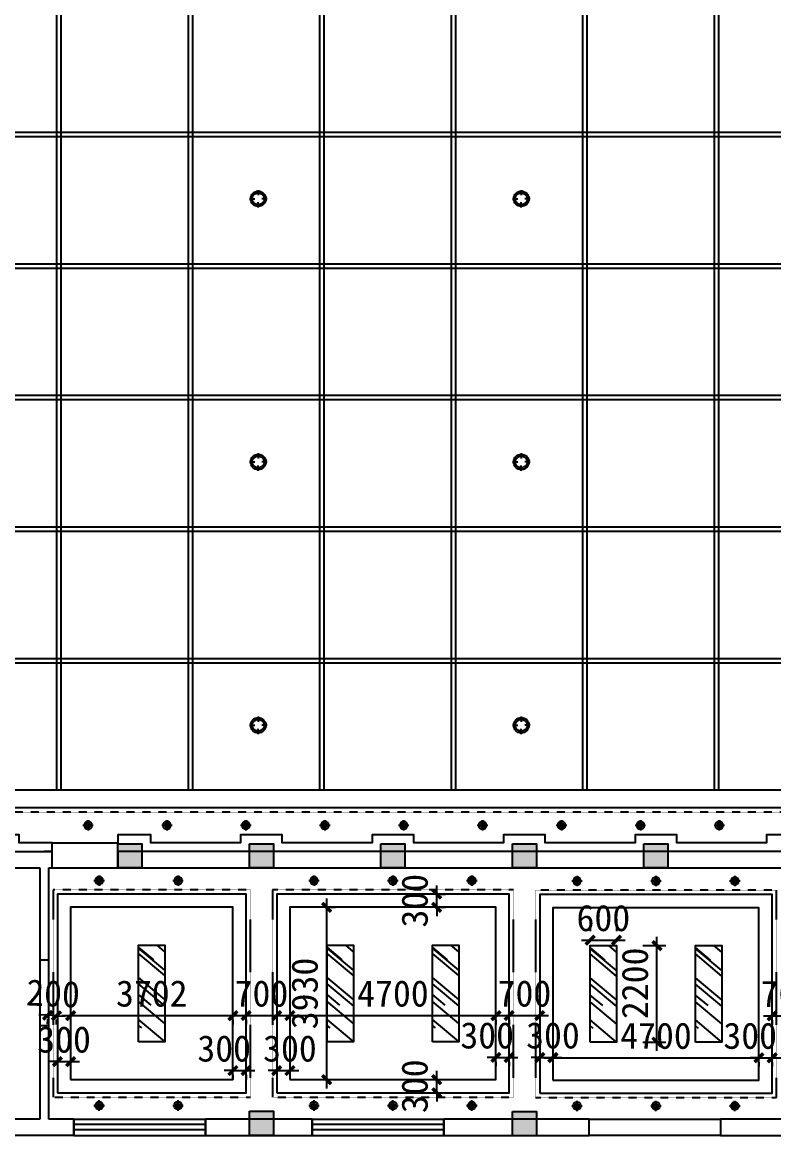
# Model space of a CAD drawing. Header units: millimetres. Extents: x -150677 to 588340, y -254013 to 149700.
# Drawn here: x 486922 to 504065, y -4609 to 20780 of the extents above; entities that cross this region are included whole.
import ezdxf

# ---------------------------------------------------------------- set-up
doc = ezdxf.new("R2010")
doc.units = ezdxf.units.MM
doc.header["$LTSCALE"] = 10
doc.header["$MEASUREMENT"] = 0
doc.linetypes.add('DASHED2', pattern=[0.375, 0.25, -0.125])
for name, color, linetype in [('1-Ba原始建筑墙体', 2, 'Continuous'), ('2-Ba顶面轮廓', 4, 'Continuous'), ('2-Ca墙面装饰', 8, 'Continuous'), ('4-Aa顶面灯具', 1, 'Continuous'), ('5-Aa原始建筑淡显填充', 251, 'Continuous'), ('6-Ab柱体', 6, 'Continuous'), ('6-Bb窗', 5, 'Continuous'), ('CEI_LIGHT', 30, 'Continuous')]:
    doc.layers.add(name, color=color, linetype=linetype)
doc.styles.get("Standard").update_dxf_attribs({"font": ''})
doc.styles.get('Standard').set_extended_font_data('SimSun')
doc.dimstyles.new('DIMN200', dxfattribs={"dimscale": 2, "dimtxt": 300, "dimasz": 100, "dimexe": 100, "dimexo": 300, "dimgap": 100, "dimtad": 1, "dimdec": 0, "dimtxsty": 'Standard', "dimblk": 'ARCHTICK', "dimcen": 2.5, "dimdle": 100, "dimclrd": 8, "dimclre": 8, "dimclrt": 96, "dimadec": 0, "dimazin": 0, "dimtfac": 1, "dimtdec": 0, "dimtmove": 0, "dimatfit": 3, "dimldrblk": 'DOT', "dimfxl": 100, "dimarcsym": 0})

# ---------------------------------------------------------------- blocks, each defined once
blk = doc.blocks.new('$WINLIB2D$00000001')
at = {"color": 0}
for points in [[(-0.5, 0.5), (-0.5, -0.5)], [(-0.5, 0.5), (0.5, 0.5)], [(0.5, -0.5), (0.5, 0.5)], [(0.5, 0.1667), (-0.5, 0.1667)], [(0.5, -0.1667), (-0.5, -0.1667)], [(-0.5, -0.5), (0.5, -0.5)]]:
    blk.add_lwpolyline(points, dxfattribs=at)
blk = doc.blocks.new('*U1092')
at = {"layer": 'CEI_LIGHT', "color": 252}
for points in [[(-120, 0), (120, 0)], [(0, 120), (0, -120)]]:
    blk.add_lwpolyline(points, dxfattribs=at)
at = {"layer": 'CEI_LIGHT'}
for radius in [90, 50]:
    blk.add_circle((0, 0), radius, dxfattribs=at)
blk = doc.blocks.new('*U1094')
at = {"layer": 'CEI_LIGHT', "color": 252}
for points in [[(-200, 0), (-80, 0)], [(0, 200), (0, 80)], [(200, 0), (80, 0)], [(0, -200), (0, -80)]]:
    blk.add_lwpolyline(points, dxfattribs=at)
at = {"layer": 'CEI_LIGHT'}
blk.add_ellipse((0, 0), major_axis=(175, 0), ratio=1, start_param=-0.000015, end_param=6.28317, dxfattribs=at)
at = {"layer": 'CEI_LIGHT', "color": 252}
blk.add_open_spline([(135, 0), (135, 5), (135, 10), (133, 24), (131, 33), (126, 49), (122, 58), (114, 73), (109, 80), (98, 93), (92, 100), (78, 111), (71, 115), (55, 124), (47, 127), (30, 132), (22, 134), (4, 135), (-5, 135), (-22, 133), (-31, 132), (-47, 127), (-55, 123), (-71, 115), (-78, 110), (-92, 99), (-98, 93), (-109, 80), (-114, 72), (-123, 57), (-126, 49), (-131, 32), (-133, 24), (-135, 6), (-135, -2), (-134, -20), (-132, -28), (-128, -45), (-124, -53), (-116, -69), (-112, -76), (-101, -90), (-95, -97), (-82, -108), (-74, -113), (-59, -122), (-51, -125), (-35, -131), (-26, -133), (-9, -135), (0, -135), (18, -134), (26, -133), (43, -128), (51, -125), (67, -118), (75, -113), (88, -102), (95, -96), (107, -83), (112, -76), (121, -61), (124, -53), (130, -37), (132, -28), (135, -13), (135, -7), (135, 0)], degree=3, knots=[-0.000015, -0.000015, -0.000015, -0.000015, 0.115463, 0.115463, 0.309718, 0.309718, 0.503974, 0.503974, 0.698229, 0.698229, 0.892484, 0.892484, 1.086739, 1.086739, 1.280995, 1.280995, 1.47525, 1.47525, 1.669505, 1.669505, 1.86376, 1.86376, 2.058016, 2.058016, 2.252271, 2.252271, 2.446526, 2.446526, 2.640781, 2.640781, 2.835037, 2.835037, 3.029292, 3.029292, 3.223547, 3.223547, 3.417802, 3.417802, 3.612058, 3.612058, 3.806313, 3.806313, 4.000568, 4.000568, 4.194823, 4.194823, 4.389079, 4.389079, 4.583334, 4.583334, 4.777589, 4.777589, 4.971844, 4.971844, 5.166099, 5.166099, 5.360355, 5.360355, 5.55461, 5.55461, 5.748865, 5.748865, 5.94312, 5.94312, 6.137376, 6.137376, 6.28317, 6.28317, 6.28317, 6.28317], dxfattribs=at)
blk = doc.blocks.new('_ArchTick')
at = {"color": 0, "linetype": 'ByBlock', "const_width": 0.4}
blk.add_lwpolyline([(-0.5, -0.5), (0.5, 0.5)], dxfattribs=at)
blk = doc.blocks.new('*D1435')
at = {"layer": '2-Ba顶面轮廓', "color": 8, "lineweight": -2, "transparency": 16777216}
for p, q in [((487502, -1863), (487302, -1854)), ((487498, -1950), (487493, -2063)), ((487702, -1872), (487502, -1863)), ((487698, -1959), (487693, -2072)), ((487702, -1872), (487902, -1881))]:
    blk.add_line(p, q, dxfattribs=at)
at = {"layer": 'Defpoints', "color": 0, "transparency": 16777216}
for p in [(487525, -1351), (487725, -1360), (487502, -1863)]:
    blk.add_point(p, dxfattribs=at)
at = {"layer": '2-Ba顶面轮廓', "color": 8, "lineweight": -2, "transparency": 16777216, "xscale": 200, "yscale": 200, "zscale": 200}
for p, rotation in [((487502, -1863), 357.4234281697312), ((487702, -1872), 177.4234281697312)]:
    blk.add_blockref('_ArchTick', p, dxfattribs=dict(at, rotation=rotation))
at = {"layer": '2-Ba顶面轮廓', "color": 96, "transparency": 16777216, "insert": (487625, -1368), "char_height": 600, "attachment_point": 5, "rotation": 357.4234}
blk.add_mtext('200', dxfattribs=at)
blk = doc.blocks.new('_DOT')
at = {"color": 0, "linetype": 'ByBlock'}
blk.add_line((-0.35, 0), (-1, 0), dxfattribs=at)
at = {"color": 0, "linetype": 'ByBlock', "const_width": 0.35}
blk.add_lwpolyline([(-0.175, 0, 1), (0.175, 0, 1)], format="xyb", close=True, dxfattribs=at)
blk = doc.blocks.new('*D1395')
at = {"layer": '2-Ba顶面轮廓', "color": 8, "lineweight": -2, "transparency": 16777216}
for p, q in [((487725, -2918), (487525, -2918)), ((487725, -2918), (488025, -2918)), ((487725, -3009), (487725, -3118)), ((488025, -2918), (488225, -2918)), ((488025, -3009), (488025, -3118))]:
    blk.add_line(p, q, dxfattribs=at)
at = {"layer": 'Defpoints', "color": 0, "transparency": 16777216}
for p in [(487725, -2409), (488025, -2409), (488025, -2918)]:
    blk.add_point(p, dxfattribs=at)
at = {"layer": '2-Ba顶面轮廓', "color": 8, "lineweight": -2, "transparency": 16777216, "xscale": 200, "yscale": 200, "zscale": 200}
blk.add_blockref('_ArchTick', (487725, -2918), dxfattribs=at)
at = {"layer": '2-Ba顶面轮廓', "color": 8, "lineweight": -2, "transparency": 16777216, "xscale": 200, "yscale": 200, "zscale": 200, "rotation": 180}
blk.add_blockref('_ArchTick', (488025, -2918), dxfattribs=at)
at = {"layer": '2-Ba顶面轮廓', "color": 96, "transparency": 16777216, "insert": (487875, -2418), "char_height": 600, "attachment_point": 5}
blk.add_mtext('300', dxfattribs=at)
blk = doc.blocks.new('*D1436')
at = {"layer": '2-Ba顶面轮廓', "color": 8, "lineweight": -2, "transparency": 16777216}
for p, q in [((487825, -1869), (491928, -1869)), ((488025, -1965), (488025, -2069)), ((491728, -1965), (491728, -2069))]:
    blk.add_line(p, q, dxfattribs=at)
at = {"layer": 'Defpoints', "color": 0, "transparency": 16777216}
for p in [(488025, -1365), (491728, -1365), (491728, -1869)]:
    blk.add_point(p, dxfattribs=at)
at = {"layer": '2-Ba顶面轮廓', "color": 8, "lineweight": -2, "transparency": 16777216, "xscale": 200, "yscale": 200, "zscale": 200, "rotation": 180}
blk.add_blockref('_ArchTick', (488025, -1869), dxfattribs=at)
at = {"layer": '2-Ba顶面轮廓', "color": 8, "lineweight": -2, "transparency": 16777216, "xscale": 200, "yscale": 200, "zscale": 200}
blk.add_blockref('_ArchTick', (491728, -1869), dxfattribs=at)
at = {"layer": '2-Ba顶面轮廓', "color": 96, "transparency": 16777216, "insert": (489876, -1369), "char_height": 600, "attachment_point": 5}
blk.add_mtext('3702', dxfattribs=at)
blk = doc.blocks.new('*D1396')
at = {"layer": '2-Ba顶面轮廓', "color": 8, "lineweight": -2, "transparency": 16777216}
for p, q in [((491728, -3123), (491528, -3123)), ((491728, -3123), (492028, -3123)), ((491728, -3220), (491728, -3323)), ((492028, -3123), (492228, -3123)), ((492028, -3220), (492028, -3323))]:
    blk.add_line(p, q, dxfattribs=at)
at = {"layer": 'Defpoints', "color": 0, "transparency": 16777216}
for p in [(491728, -2620), (492028, -2620), (492028, -3123)]:
    blk.add_point(p, dxfattribs=at)
at = {"layer": '2-Ba顶面轮廓', "color": 8, "lineweight": -2, "transparency": 16777216, "xscale": 200, "yscale": 200, "zscale": 200}
blk.add_blockref('_ArchTick', (491728, -3123), dxfattribs=at)
at = {"layer": '2-Ba顶面轮廓', "color": 8, "lineweight": -2, "transparency": 16777216, "xscale": 200, "yscale": 200, "zscale": 200, "rotation": 180}
blk.add_blockref('_ArchTick', (492028, -3123), dxfattribs=at)
at = {"layer": '2-Ba顶面轮廓', "color": 96, "transparency": 16777216, "insert": (491528, -2623), "char_height": 600, "attachment_point": 5}
blk.add_mtext('300', dxfattribs=at)
blk = doc.blocks.new('*D1437')
at = {"layer": '2-Ba顶面轮廓', "color": 8, "lineweight": -2, "transparency": 16777216}
for p, q in [((491828, -1869), (492928, -1869)), ((492028, -1965), (492028, -2069)), ((492728, -1965), (492728, -2069))]:
    blk.add_line(p, q, dxfattribs=at)
at = {"layer": 'Defpoints', "color": 0, "transparency": 16777216}
for p in [(492028, -1365), (492728, -1365), (492728, -1869)]:
    blk.add_point(p, dxfattribs=at)
at = {"layer": '2-Ba顶面轮廓', "color": 8, "lineweight": -2, "transparency": 16777216, "xscale": 200, "yscale": 200, "zscale": 200, "rotation": 180}
blk.add_blockref('_ArchTick', (492028, -1869), dxfattribs=at)
at = {"layer": '2-Ba顶面轮廓', "color": 8, "lineweight": -2, "transparency": 16777216, "xscale": 200, "yscale": 200, "zscale": 200}
blk.add_blockref('_ArchTick', (492728, -1869), dxfattribs=at)
at = {"layer": '2-Ba顶面轮廓', "color": 96, "transparency": 16777216, "insert": (492378, -1369), "char_height": 600, "attachment_point": 5}
blk.add_mtext('700', dxfattribs=at)
blk = doc.blocks.new('*D1397')
at = {"layer": '2-Ba顶面轮廓', "color": 8, "lineweight": -2, "transparency": 16777216}
for p, q in [((492728, -3123), (492528, -3123)), ((492728, -3123), (493028, -3123)), ((492728, -3220), (492728, -3323)), ((493028, -3123), (493228, -3123)), ((493028, -3220), (493028, -3323))]:
    blk.add_line(p, q, dxfattribs=at)
at = {"layer": 'Defpoints', "color": 0, "transparency": 16777216}
for p in [(492728, -2620), (493028, -2620), (493028, -3123)]:
    blk.add_point(p, dxfattribs=at)
at = {"layer": '2-Ba顶面轮廓', "color": 8, "lineweight": -2, "transparency": 16777216, "xscale": 200, "yscale": 200, "zscale": 200}
blk.add_blockref('_ArchTick', (492728, -3123), dxfattribs=at)
at = {"layer": '2-Ba顶面轮廓', "color": 8, "lineweight": -2, "transparency": 16777216, "xscale": 200, "yscale": 200, "zscale": 200, "rotation": 180}
blk.add_blockref('_ArchTick', (493028, -3123), dxfattribs=at)
at = {"layer": '2-Ba顶面轮廓', "color": 96, "transparency": 16777216, "insert": (493028, -2623), "char_height": 600, "attachment_point": 5}
blk.add_mtext('300', dxfattribs=at)
blk = doc.blocks.new('*D1438')
at = {"layer": '2-Ba顶面轮廓', "color": 8, "lineweight": -2, "transparency": 16777216}
for p, q in [((492828, -1869), (497928, -1869)), ((493028, -1965), (493028, -2069)), ((497728, -1965), (497728, -2069))]:
    blk.add_line(p, q, dxfattribs=at)
at = {"layer": 'Defpoints', "color": 0, "transparency": 16777216}
for p in [(493028, -1365), (497728, -1365), (497728, -1869)]:
    blk.add_point(p, dxfattribs=at)
at = {"layer": '2-Ba顶面轮廓', "color": 8, "lineweight": -2, "transparency": 16777216, "xscale": 200, "yscale": 200, "zscale": 200, "rotation": 180}
blk.add_blockref('_ArchTick', (493028, -1869), dxfattribs=at)
at = {"layer": '2-Ba顶面轮廓', "color": 8, "lineweight": -2, "transparency": 16777216, "xscale": 200, "yscale": 200, "zscale": 200}
blk.add_blockref('_ArchTick', (497728, -1869), dxfattribs=at)
at = {"layer": '2-Ba顶面轮廓', "color": 96, "transparency": 16777216, "insert": (495378, -1369), "char_height": 600, "attachment_point": 5}
blk.add_mtext('4700', dxfattribs=at)
blk = doc.blocks.new('*D1439')
at = {"layer": '2-Ba顶面轮廓', "color": 8, "lineweight": -2, "transparency": 16777216}
for p, q in [((501401, -2674), (501401, -74)), ((501078, -274), (501601, -274)), ((501078, -2474), (501601, -2474))]:
    blk.add_line(p, q, dxfattribs=at)
at = {"layer": 'Defpoints', "color": 0, "transparency": 16777216}
for p in [(500478, -274), (501401, -274), (500478, -2474)]:
    blk.add_point(p, dxfattribs=at)
at = {"layer": '2-Ba顶面轮廓', "color": 8, "lineweight": -2, "transparency": 16777216, "xscale": 200, "yscale": 200, "zscale": 200}
for p, rotation in [((501401, -274), 90), ((501401, -2474), 270)]:
    blk.add_blockref('_ArchTick', p, dxfattribs=dict(at, rotation=rotation))
at = {"layer": '2-Ba顶面轮廓', "color": 96, "transparency": 16777216, "insert": (500901, -1134), "char_height": 600, "attachment_point": 5, "rotation": 90}
blk.add_mtext('2200', dxfattribs=at)
blk = doc.blocks.new('*D1440')
at = {"layer": '2-Ba顶面轮廓', "color": 8, "lineweight": -2, "transparency": 16777216}
for p, q in [((499878, 326), (499878, 52)), ((500478, 326), (500478, 52)), ((499678, -148), (500678, -148))]:
    blk.add_line(p, q, dxfattribs=at)
at = {"layer": 'Defpoints', "color": 0, "transparency": 16777216}
for p in [(500478, -148), (499878, -274), (500478, -274)]:
    blk.add_point(p, dxfattribs=at)
at = {"layer": '2-Ba顶面轮廓', "color": 8, "lineweight": -2, "transparency": 16777216, "xscale": 200, "yscale": 200, "zscale": 200, "rotation": 180}
blk.add_blockref('_ArchTick', (499878, -148), dxfattribs=at)
at = {"layer": '2-Ba顶面轮廓', "color": 8, "lineweight": -2, "transparency": 16777216, "xscale": 200, "yscale": 200, "zscale": 200}
blk.add_blockref('_ArchTick', (500478, -148), dxfattribs=at)
at = {"layer": '2-Ba顶面轮廓', "color": 96, "transparency": 16777216, "insert": (500178, 352), "char_height": 600, "attachment_point": 5}
blk.add_mtext('600', dxfattribs=at)
blk = doc.blocks.new('*D1398')
at = {"layer": '2-Ba顶面轮廓', "color": 8, "lineweight": -2, "transparency": 16777216}
for p, q in [((497728, -2824), (497528, -2824)), ((497728, -2824), (498028, -2824)), ((497728, -2920), (497728, -3024)), ((498028, -2824), (498228, -2824)), ((498028, -2920), (498028, -3024))]:
    blk.add_line(p, q, dxfattribs=at)
at = {"layer": 'Defpoints', "color": 0, "transparency": 16777216}
for p in [(497728, -2320), (498028, -2320), (498028, -2824)]:
    blk.add_point(p, dxfattribs=at)
at = {"layer": '2-Ba顶面轮廓', "color": 8, "lineweight": -2, "transparency": 16777216, "xscale": 200, "yscale": 200, "zscale": 200}
blk.add_blockref('_ArchTick', (497728, -2824), dxfattribs=at)
at = {"layer": '2-Ba顶面轮廓', "color": 8, "lineweight": -2, "transparency": 16777216, "xscale": 200, "yscale": 200, "zscale": 200, "rotation": 180}
blk.add_blockref('_ArchTick', (498028, -2824), dxfattribs=at)
at = {"layer": '2-Ba顶面轮廓', "color": 96, "transparency": 16777216, "insert": (497528, -2324), "char_height": 600, "attachment_point": 5}
blk.add_mtext('300', dxfattribs=at)
blk = doc.blocks.new('*D1399')
at = {"layer": '2-Ba顶面轮廓', "color": 8, "lineweight": -2, "transparency": 16777216}
for p, q in [((497828, -1869), (498928, -1869)), ((498028, -1965), (498028, -2069)), ((498728, -1965), (498728, -2069))]:
    blk.add_line(p, q, dxfattribs=at)
at = {"layer": 'Defpoints', "color": 0, "transparency": 16777216}
for p in [(498028, -1365), (498728, -1365), (498728, -1869)]:
    blk.add_point(p, dxfattribs=at)
at = {"layer": '2-Ba顶面轮廓', "color": 8, "lineweight": -2, "transparency": 16777216, "xscale": 200, "yscale": 200, "zscale": 200, "rotation": 180}
blk.add_blockref('_ArchTick', (498028, -1869), dxfattribs=at)
at = {"layer": '2-Ba顶面轮廓', "color": 8, "lineweight": -2, "transparency": 16777216, "xscale": 200, "yscale": 200, "zscale": 200}
blk.add_blockref('_ArchTick', (498728, -1869), dxfattribs=at)
at = {"layer": '2-Ba顶面轮廓', "color": 96, "transparency": 16777216, "insert": (498378, -1369), "char_height": 600, "attachment_point": 5}
blk.add_mtext('700', dxfattribs=at)
blk = doc.blocks.new('*D1400')
at = {"layer": '2-Ba顶面轮廓', "color": 8, "lineweight": -2, "transparency": 16777216}
for p, q in [((498728, -2824), (498528, -2824)), ((498728, -2824), (499028, -2824)), ((498728, -2920), (498728, -3024)), ((499028, -2824), (499228, -2824)), ((499028, -2920), (499028, -3024))]:
    blk.add_line(p, q, dxfattribs=at)
at = {"layer": 'Defpoints', "color": 0, "transparency": 16777216}
for p in [(498728, -2320), (499028, -2320), (499028, -2824)]:
    blk.add_point(p, dxfattribs=at)
at = {"layer": '2-Ba顶面轮廓', "color": 8, "lineweight": -2, "transparency": 16777216, "xscale": 200, "yscale": 200, "zscale": 200}
blk.add_blockref('_ArchTick', (498728, -2824), dxfattribs=at)
at = {"layer": '2-Ba顶面轮廓', "color": 8, "lineweight": -2, "transparency": 16777216, "xscale": 200, "yscale": 200, "zscale": 200, "rotation": 180}
blk.add_blockref('_ArchTick', (499028, -2824), dxfattribs=at)
at = {"layer": '2-Ba顶面轮廓', "color": 96, "transparency": 16777216, "insert": (499028, -2324), "char_height": 600, "attachment_point": 5}
blk.add_mtext('300', dxfattribs=at)
blk = doc.blocks.new('*D1401')
at = {"layer": '2-Ba顶面轮廓', "color": 8, "lineweight": -2, "transparency": 16777216}
for p, q in [((498828, -2832), (503928, -2832)), ((499028, -2929), (499028, -3032)), ((503728, -2929), (503728, -3032))]:
    blk.add_line(p, q, dxfattribs=at)
at = {"layer": 'Defpoints', "color": 0, "transparency": 16777216}
for p in [(499028, -2329), (503728, -2329), (503728, -2832)]:
    blk.add_point(p, dxfattribs=at)
at = {"layer": '2-Ba顶面轮廓', "color": 8, "lineweight": -2, "transparency": 16777216, "xscale": 200, "yscale": 200, "zscale": 200, "rotation": 180}
blk.add_blockref('_ArchTick', (499028, -2832), dxfattribs=at)
at = {"layer": '2-Ba顶面轮廓', "color": 8, "lineweight": -2, "transparency": 16777216, "xscale": 200, "yscale": 200, "zscale": 200}
blk.add_blockref('_ArchTick', (503728, -2832), dxfattribs=at)
at = {"layer": '2-Ba顶面轮廓', "color": 96, "transparency": 16777216, "insert": (501378, -2332), "char_height": 600, "attachment_point": 5}
blk.add_mtext('4700', dxfattribs=at)
blk = doc.blocks.new('*D1402')
at = {"layer": '2-Ba顶面轮廓', "color": 8, "lineweight": -2, "transparency": 16777216}
for p, q in [((503728, -2832), (503528, -2832)), ((503728, -2832), (504028, -2832)), ((503728, -2929), (503728, -3032)), ((504028, -2832), (504228, -2832)), ((504028, -2929), (504028, -3032))]:
    blk.add_line(p, q, dxfattribs=at)
at = {"layer": 'Defpoints', "color": 0, "transparency": 16777216}
for p in [(503728, -2329), (504028, -2329), (504028, -2832)]:
    blk.add_point(p, dxfattribs=at)
at = {"layer": '2-Ba顶面轮廓', "color": 8, "lineweight": -2, "transparency": 16777216, "xscale": 200, "yscale": 200, "zscale": 200}
blk.add_blockref('_ArchTick', (503728, -2832), dxfattribs=at)
at = {"layer": '2-Ba顶面轮廓', "color": 8, "lineweight": -2, "transparency": 16777216, "xscale": 200, "yscale": 200, "zscale": 200, "rotation": 180}
blk.add_blockref('_ArchTick', (504028, -2832), dxfattribs=at)
at = {"layer": '2-Ba顶面轮廓', "color": 96, "transparency": 16777216, "insert": (503528, -2332), "char_height": 600, "attachment_point": 5}
blk.add_mtext('300', dxfattribs=at)
blk = doc.blocks.new('*D1403')
at = {"layer": '2-Ba顶面轮廓', "color": 8, "lineweight": -2, "transparency": 16777216}
for p, q in [((503828, -1877), (504928, -1877)), ((504028, -1974), (504028, -2077)), ((504728, -1974), (504728, -2077))]:
    blk.add_line(p, q, dxfattribs=at)
at = {"layer": 'Defpoints', "color": 0, "transparency": 16777216}
for p in [(504028, -1374), (504728, -1374), (504728, -1877)]:
    blk.add_point(p, dxfattribs=at)
at = {"layer": '2-Ba顶面轮廓', "color": 8, "lineweight": -2, "transparency": 16777216, "xscale": 200, "yscale": 200, "zscale": 200, "rotation": 180}
blk.add_blockref('_ArchTick', (504028, -1877), dxfattribs=at)
at = {"layer": '2-Ba顶面轮廓', "color": 8, "lineweight": -2, "transparency": 16777216, "xscale": 200, "yscale": 200, "zscale": 200}
blk.add_blockref('_ArchTick', (504728, -1877), dxfattribs=at)
at = {"layer": '2-Ba顶面轮廓', "color": 96, "transparency": 16777216, "insert": (504378, -1377), "char_height": 600, "attachment_point": 5}
blk.add_mtext('700', dxfattribs=at)
blk = doc.blocks.new('*D1415')
at = {"layer": '2-Ba顶面轮廓', "color": 8, "lineweight": -2, "transparency": 16777216}
for p, q in [((496376, -3330), (496376, -3130)), ((496376, -3630), (496376, -3330)), ((496476, -3330), (496576, -3330)), ((496376, -3630), (496376, -3830)), ((496476, -3630), (496576, -3630))]:
    blk.add_line(p, q, dxfattribs=at)
at = {"layer": 'Defpoints', "color": 0, "transparency": 16777216}
for p in [(495876, -3330), (496376, -3330), (495876, -3630)]:
    blk.add_point(p, dxfattribs=at)
at = {"layer": '2-Ba顶面轮廓', "color": 8, "lineweight": -2, "transparency": 16777216, "xscale": 200, "yscale": 200, "zscale": 200}
for p, rotation in [((496376, -3330), 270), ((496376, -3630), 90)]:
    blk.add_blockref('_ArchTick', p, dxfattribs=dict(at, rotation=rotation))
at = {"layer": '2-Ba顶面轮廓', "color": 96, "transparency": 16777216, "insert": (495876, -3480), "char_height": 600, "attachment_point": 5, "rotation": 90}
blk.add_mtext('300', dxfattribs=at)
blk = doc.blocks.new('*D1416')
at = {"layer": '2-Ba顶面轮廓', "color": 8, "lineweight": -2, "transparency": 16777216}
for p, q in [((493867, -3530), (493867, 800)), ((493967, 600), (494067, 600)), ((493967, -3330), (494067, -3330))]:
    blk.add_line(p, q, dxfattribs=at)
at = {"layer": 'Defpoints', "color": 0, "transparency": 16777216}
for p in [(493367, 600), (493867, 600), (493367, -3330)]:
    blk.add_point(p, dxfattribs=at)
at = {"layer": '2-Ba顶面轮廓', "color": 8, "lineweight": -2, "transparency": 16777216, "xscale": 200, "yscale": 200, "zscale": 200}
for p, rotation in [((493867, 600), 90), ((493867, -3330), 270)]:
    blk.add_blockref('_ArchTick', p, dxfattribs=dict(at, rotation=rotation))
at = {"layer": '2-Ba顶面轮廓', "color": 96, "transparency": 16777216, "insert": (493367, -1365), "char_height": 600, "attachment_point": 5, "rotation": 90}
blk.add_mtext('3930', dxfattribs=at)
blk = doc.blocks.new('*D1417')
at = {"layer": '2-Ba顶面轮廓', "color": 8, "lineweight": -2, "transparency": 16777216}
for p, q in [((496377, 900), (496377, 1100)), ((496377, 600), (496377, 900)), ((496477, 900), (496577, 900)), ((496377, 600), (496377, 400)), ((496477, 600), (496577, 600))]:
    blk.add_line(p, q, dxfattribs=at)
at = {"layer": 'Defpoints', "color": 0, "transparency": 16777216}
for p in [(495877, 900), (496377, 900), (495877, 600)]:
    blk.add_point(p, dxfattribs=at)
at = {"layer": '2-Ba顶面轮廓', "color": 8, "lineweight": -2, "transparency": 16777216, "xscale": 200, "yscale": 200, "zscale": 200}
for p, rotation in [((496377, 900), 270), ((496377, 600), 90)]:
    blk.add_blockref('_ArchTick', p, dxfattribs=dict(at, rotation=rotation))
at = {"layer": '2-Ba顶面轮廓', "color": 96, "transparency": 16777216, "insert": (495877, 750), "char_height": 600, "attachment_point": 5, "rotation": 90}
blk.add_mtext('300', dxfattribs=at)

msp = doc.modelspace()

# ---------------------------------------------------------------- hatches: boundary and pattern name
at = {"layer": '4-Aa顶面灯具'}
h = msp.add_hatch(dxfattribs=at)
h.set_pattern_fill('木材', color=256, scale=200, angle=90, style=0, double=1)
h.set_pattern_definition([(140, (490176.3, -2465.26), (-1452.73, 404.4), [9360, -1248, 3120, -624]), (140, (489864.3, -1635.3), (-55.45, -1036.86), [1872, -205.92, 3744, -468]), (140, (489645.9, -2153.26), (-2754.4, 1765.45), [4992, -873.6, 2496, -624])])
h.paths.add_polyline_path([(489576.3, -2465.3), (489576.3, -265.3), (490176.3, -265.3), (490176.3, -2465.3)])
h = msp.add_hatch(dxfattribs=at)
h.set_pattern_fill('木材', color=256, scale=200, angle=90, style=0, double=1)
h.set_pattern_definition([(140, (494477.5, -2465.26), (-1452.73, 404.4), [9360, -1248, 3120, -624]), (140, (494165.5, -1635.3), (-55.45, -1036.86), [1872, -205.92, 3744, -468]), (140, (493947.12, -2153.26), (-2754.4, 1765.45), [4992, -873.6, 2496, -624])])
h.paths.add_polyline_path([(493877.5, -2465.3), (493877.5, -265.3), (494477.5, -265.3), (494477.5, -2465.3)])
h = msp.add_hatch(dxfattribs=at)
h.set_pattern_fill('木材', color=256, scale=200, angle=90, style=0, double=1)
h.set_pattern_definition([(140, (496877.5, -2465.26), (-1452.73, 404.4), [9360, -1248, 3120, -624]), (140, (496565.5, -1635.3), (-55.45, -1036.86), [1872, -205.92, 3744, -468]), (140, (496347.12, -2153.26), (-2754.4, 1765.45), [4992, -873.6, 2496, -624])])
h.paths.add_polyline_path([(496277.5, -2465.3), (496277.5, -265.3), (496877.5, -265.3), (496877.5, -2465.3)])
h = msp.add_hatch(dxfattribs=at)
h.set_pattern_fill('木材', color=256, scale=200, angle=90, style=0, double=1)
h.set_pattern_definition([(140, (500477.5, -2473.96), (-1452.73, 404.4), [9360, -1248, 3120, -624]), (140, (500165.5, -1644.04), (-55.45, -1036.86), [1872, -205.92, 3744, -468]), (140, (499947.12, -2161.96), (-2754.4, 1765.45), [4992, -873.6, 2496, -624])])
h.paths.add_polyline_path([(499877.5, -2474), (499877.5, -274), (500477.5, -274), (500477.5, -2474)])
h = msp.add_hatch(dxfattribs=at)
h.set_pattern_fill('木材', color=256, scale=200, angle=90, style=0, double=1)
h.set_pattern_definition([(140, (502877.5, -2473.96), (-1452.73, 404.4), [9360, -1248, 3120, -624]), (140, (502565.5, -1644.04), (-55.45, -1036.86), [1872, -205.92, 3744, -468]), (140, (502347.12, -2161.96), (-2754.4, 1765.45), [4992, -873.6, 2496, -624])])
h.paths.add_polyline_path([(502277.5, -2474), (502277.5, -274), (502877.5, -274), (502877.5, -2474)])
at = {"layer": '5-Aa原始建筑淡显填充'}
for points in [[(489102.5, 2050), (489652.5, 2050), (489652.5, 1500), (489102.5, 1500)], [(492102.5, 2050), (492652.5, 2050), (492652.5, 1500), (492102.5, 1500)], [(495102.5, 2050), (495652.5, 2050), (495652.5, 1500), (495102.5, 1500)], [(498102.5, 2050), (498652.5, 2050), (498652.5, 1500), (498102.5, 1500)], [(501102.5, 2050), (501652.5, 2050), (501652.5, 1500), (501102.5, 1500)], [(492102.5, -4050), (492652.5, -4050), (492652.5, -4600), (492102.5, -4600)], [(498102.5, -4058.7), (498652.5, -4058.7), (498652.5, -4608.7), (498102.5, -4608.7)]]:
    msp.add_hatch(color=251, dxfattribs=at).paths.add_polyline_path(points)

# ---------------------------------------------------------------- linework, layer by layer
at = {"layer": '1-Ba原始建筑墙体'}
for p, q in [((479777.5, 1870), (487602.5, 1870)), ((487602.5, 1870), (487425.1, 1870)), ((487602.5, 1500), (487602.5, 1870)), ((519377.5, 1870), (489102.5, 1870)), ((489102.5, 1870), (489102.5, 1500)), ((485437.5, 1500), (487325.1, 1500)), ((487325.1, 1500), (487325.1, -601)), ((487525.1, -601), (487525.1, 1500)), ((487525.1, 1500), (487602.5, 1500)), ((489102.5, 1500), (519327.5, 1500)), ((487325.1, -601), (487525.1, -601)), ((487525.1, -2101), (487325.1, -2101)), ((487325.1, -2101), (487325.1, -4230)), ((487525.1, -4230), (487525.1, -2101)), ((487325.1, -4230), (485437.5, -4230)), ((488098.6, -4230), (487525.1, -4230)), ((488098.6, -4600), (488098.6, -4230)), ((493537.5, -4230), (491098.6, -4230)), ((491098.6, -4230), (491098.6, -4600)), ((493537.5, -4600), (493537.5, -4230)), ((499852.5, -4230), (496537.5, -4230)), ((496537.5, -4230), (496537.5, -4600)), ((499852.5, -4600), (499852.5, -4230)), ((505537.5, -4230), (502852.5, -4230)), ((502852.5, -4230), (502852.5, -4600)), ((488098.6, -4600), (485337.5, -4600)), ((491098.6, -4600), (493537.5, -4600)), ((496537.5, -4600), (499852.5, -4600)), ((502852.5, -4600), (505537.5, -4600))]:
    msp.add_line(p, q, dxfattribs=at)
at = {"layer": '2-Ba顶面轮廓', "color": 8}
for p, q in [((487712.5, 3270), (487712.5, 30230)), ((487812.5, 3270), (487812.5, 30230)), ((490712.5, 3270), (490712.5, 30230)), ((490812.5, 3270), (490812.5, 30230)), ((493712.5, 3270), (493712.5, 30230)), ((493812.5, 3270), (493812.5, 30230)), ((496712.5, 3270), (496712.5, 30230)), ((496812.5, 3270), (496812.5, 30230)), ((499712.5, 3270), (499712.5, 30230)), ((499812.5, 3270), (499812.5, 30230)), ((502712.5, 3270), (502712.5, 30230)), ((502812.5, 3270), (502812.5, 30230)), ((484827.5, 18275), (520817.5, 18275)), ((484827.5, 18175), (520817.5, 18175)), ((484827.5, 15275), (520817.5, 15275)), ((484827.5, 15175), (520817.5, 15175)), ((484827.5, 12275), (520817.5, 12275)), ((484827.5, 12175), (520817.5, 12175)), ((484827.5, 9275), (520817.5, 9275)), ((484827.5, 9175), (520817.5, 9175)), ((484827.5, 6275), (520817.5, 6275)), ((484827.5, 6175), (520817.5, 6175))]:
    msp.add_line(p, q, dxfattribs=at)
at = {"layer": '2-Ba顶面轮廓'}
for p, q in [((487602.5, 2070), (489102.5, 2070)), ((487602.5, 1500), (489102.5, 1500)), ((487325.1, -601), (487325.1, -2101)), ((487525.1, -2101), (487525.1, -601)), ((499852.5, -4230), (502852.5, -4230)), ((502852.5, -4600), (499852.5, -4600))]:
    msp.add_line(p, q, dxfattribs=at)
for points in [[(484427.5, 30630), (521217.5, 30630), (521217.5, 2870), (484427.5, 2870)], [(484827.5, 30230), (520817.5, 30230), (520817.5, 3270), (484827.5, 3270)], [(487725.1, -3630.3), (492027.5, -3630.3), (492027.5, 899.7), (487725.1, 899.7)], [(492727.5, -3630.3), (498027.5, -3630.3), (498027.5, 899.7), (492727.5, 899.7)], [(498727.5, -3639), (504027.5, -3639), (504027.5, 891), (498727.5, 891)], [(488025.1, -3330.3), (491727.5, -3330.3), (491727.5, 599.7), (488025.1, 599.7)], [(493027.5, -3330.3), (497727.5, -3330.3), (497727.5, 599.7), (493027.5, 599.7)], [(499027.5, -3339), (503727.5, -3339), (503727.5, 591), (499027.5, 591)], [(489576.3, -2465.3), (489576.3, -265.3), (490176.3, -265.3), (490176.3, -2465.3)], [(493877.5, -2465.3), (493877.5, -265.3), (494477.5, -265.3), (494477.5, -2465.3)], [(496277.5, -2465.3), (496277.5, -265.3), (496877.5, -265.3), (496877.5, -2465.3)], [(499877.5, -2474), (499877.5, -274), (500477.5, -274), (500477.5, -2474)], [(502277.5, -2474), (502277.5, -274), (502877.5, -274), (502877.5, -2474)]]:
    msp.add_lwpolyline(points, close=True, dxfattribs=at)
at = {"layer": '2-Ca墙面装饰'}
for p, q in [((487602.5, 1870), (487602.5, 2070)), ((489102.5, 1870), (489102.5, 2070))]:
    msp.add_line(p, q, dxfattribs=at)
for points in [[(487602.5, 2070), (486852.5, 2070), (486852.5, 2250), (485902.5, 2250), (485902.5, 2070), (483852.5, 2070), (483852.5, 2250), (483627.5, 2250)], [(504852.5, 2250), (503902.5, 2250), (503902.5, 2070), (501852.5, 2070), (501852.5, 2250), (500902.5, 2250), (500902.5, 2070), (498852.5, 2070), (498852.5, 2250), (497902.5, 2250), (497902.5, 2070), (495852.5, 2070), (495852.5, 2250), (494902.5, 2250), (494902.5, 2070), (492852.5, 2070), (492852.5, 2250), (491902.5, 2250), (491902.5, 2070), (489852.5, 2070), (489852.5, 2250), (489102.5, 2250), (489102.5, 2070)]]:
    msp.add_lwpolyline(points, dxfattribs=at)
at = {"layer": '4-Aa顶面灯具', "linetype": 'DASHED2', "ltscale": 0.01}
for points in [[(484327.5, 30730), (521317.5, 30730), (521317.5, 2770), (484327.5, 2770)], [(487625.1, -3730.3), (492127.5, -3730.3), (492127.5, 999.7), (487625.1, 999.7)], [(492627.5, -3730.3), (498127.5, -3730.3), (498127.5, 999.7), (492627.5, 999.7)], [(498627.5, -3739), (504127.5, -3739), (504127.5, 991), (498627.5, 991)]]:
    msp.add_lwpolyline(points, close=True, dxfattribs=at)
at = {"layer": '6-Ab柱体'}
for points in [[(489102.5, 2050), (489652.5, 2050), (489652.5, 1500), (489102.5, 1500)], [(492102.5, 2050), (492652.5, 2050), (492652.5, 1500), (492102.5, 1500)], [(495102.5, 2050), (495652.5, 2050), (495652.5, 1500), (495102.5, 1500)], [(498102.5, 2050), (498652.5, 2050), (498652.5, 1500), (498102.5, 1500)], [(501102.5, 2050), (501652.5, 2050), (501652.5, 1500), (501102.5, 1500)], [(492102.5, -4050), (492652.5, -4050), (492652.5, -4600), (492102.5, -4600)], [(498102.5, -4058.7), (498652.5, -4058.7), (498652.5, -4608.7), (498102.5, -4608.7)]]:
    msp.add_lwpolyline(points, close=True, dxfattribs=at)

# ---------------------------------------------------------------- block references
at = {"layer": '4-Aa顶面灯具', "ltscale": 0.25, "rotation": 90}
for name, p in [('*U1094', (492305, 16755)), ('*U1094', (498305, 16755)), ('*U1094', (492305, 10755)), ('*U1094', (498305, 10755)), ('*U1094', (492305, 4750)), ('*U1094', (498305, 4750)), ('*U1092', (488676.3, -3921.3)), ('*U1092', (490476.3, -3921.3)), ('*U1092', (493577.5, -3921.3)), ('*U1092', (495377.5, -3921.3)), ('*U1092', (497177.5, -3921.3)), ('*U1092', (499577.5, -3930)), ('*U1092', (501377.5, -3930)), ('*U1092', (503177.5, -3930))]:
    msp.add_blockref(name, p, dxfattribs=at)
at = {"layer": '4-Aa顶面灯具', "ltscale": 0.25, "xscale": -1, "rotation": 90}
for p in [(488422.5, 2470), (490222.5, 2470), (492022.5, 2470), (493822.5, 2470), (495622.5, 2470), (497422.5, 2470), (499222.5, 2470), (501022.5, 2470), (502822.5, 2470), (488676.3, 1208.7), (490476.3, 1208.7), (493577.5, 1208.7), (495377.5, 1208.7), (497177.5, 1208.7), (499577.5, 1200), (501377.5, 1200), (503177.5, 1200)]:
    msp.add_blockref('*U1092', p, dxfattribs=at)
at = {"layer": '6-Bb窗', "xscale": -3000, "yscale": -370, "zscale": -3000, "rotation": 180}
for p in [(489598.6, -4415), (495037.5, -4415)]:
    msp.add_blockref('$WINLIB2D$00000001', p, dxfattribs=at)

# ---------------------------------------------------------------- dimensions: what is measured, and where the dimension line sits
at = {"layer": '2-Ba顶面轮廓'}
for base, p1, p2, angle, picture, middle in [((496377.3, 899.7), (495877.3, 599.7), (495877.3, 899.7), 90, '*D1417', (496377.3, 749.7)), ((500477.5, -147.9), (499877.5, -274), (500477.5, -274), 0, '*D1440', (500177.5, -147.9)), ((501401.3, -274), (500477.5, -2474), (500477.5, -274), 90, '*D1439', (501401.3, -1133.9)), ((487502, -1863), (487725.1, -1360), (487525.1, -1351), 177.42343, '*D1435', (487602, -1867.5)), ((488025.1, -2917.7), (487725.1, -2409.2), (488025.1, -2409.2), 0, '*D1395', (487875.1, -2917.7)), ((496376, -3330.3), (495876, -3630.3), (495876, -3330.3), 90, '*D1415', (496376, -3480.3))]:
    dim = msp.add_linear_dim(base=base, p1=p1, p2=p2, angle=angle, dimstyle='DIMN200', dxfattribs=at)
    dim.commit()
    dim.dimension.update_dxf_attribs({"geometry": picture, "text_midpoint": middle, "dimtype": 129})
for p1, p2, distance, picture, middle in [((493367.3, -3330.3), (493367.3, 599.7), -500, '*D1416', (493367.3, -1365.3)), ((488025.1, -1365.3), (491727.5, -1365.3), -503.3, '*D1436', (489876.3, -1368.5)), ((493027.5, -1365.3), (497727.5, -1365.3), -503.3, '*D1438', (495377.5, -1368.5)), ((499027.5, -2329), (503727.5, -2329), -503.3, '*D1401', (501377.5, -2332.3))]:
    dim = msp.add_aligned_dim(p1=p1, p2=p2, distance=distance, dimstyle='DIMN200', dxfattribs=at)
    dim.commit()
    dim.dimension.update_dxf_attribs({"geometry": picture, "text_midpoint": middle})
for base, p1, p2, picture, middle in [((492727.5, -1868.5), (492027.5, -1365.3), (492727.5, -1365.3), '*D1437', (492377.5, -1868.5)), ((498727.5, -1868.5), (498027.5, -1365.3), (498727.5, -1365.3), '*D1399', (498377.5, -1868.5)), ((504727.5, -1877.2), (504027.5, -1374), (504727.5, -1374), '*D1403', (504377.5, -1877.2)), ((498027.5, -2823.5), (497727.5, -2320.3), (498027.5, -2320.3), '*D1398', (497527.5, -2823.5)), ((499027.5, -2823.5), (498727.5, -2320.3), (499027.5, -2320.3), '*D1400', (499027.5, -2823.5)), ((504027.5, -2832.3), (503727.5, -2329), (504027.5, -2329), '*D1402', (503527.5, -2832.3)), ((492027.5, -3123.4), (491727.5, -2620.1), (492027.5, -2620.1), '*D1396', (491527.5, -3123.4)), ((493027.5, -3123.4), (492727.5, -2620.1), (493027.5, -2620.1), '*D1397', (493027.5, -3123.4))]:
    dim = msp.add_linear_dim(base=base, p1=p1, p2=p2, angle=180, dimstyle='DIMN200', override={"dimtmove": 1}, dxfattribs=at)
    dim.commit()
    dim.dimension.update_dxf_attribs({"geometry": picture, "text_midpoint": middle, "dimtype": 128})

doc.saveas('drawing.dxf')
